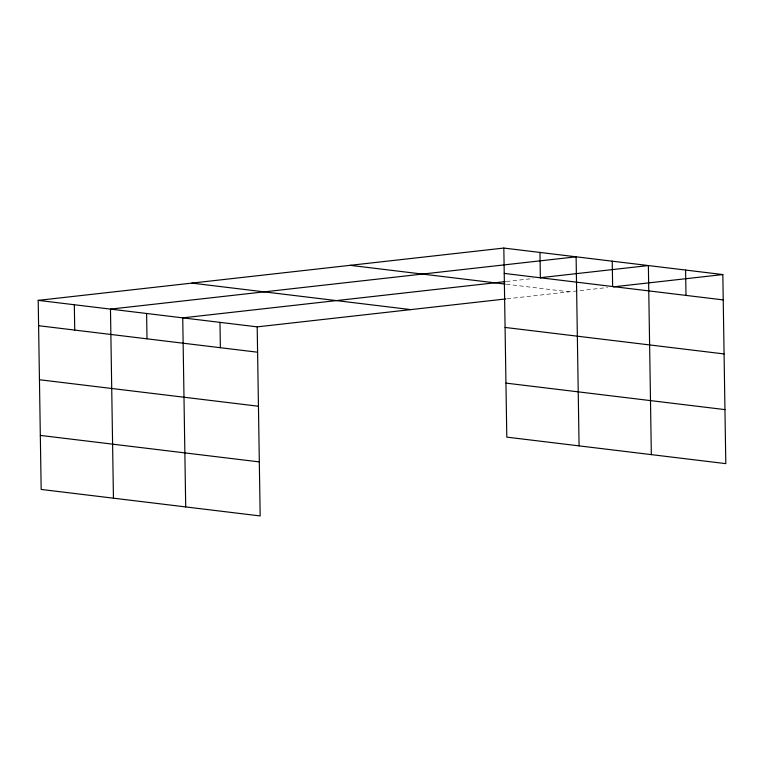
<?xml version="1.0" encoding="UTF-8"?>
<svg xmlns="http://www.w3.org/2000/svg" width="764" height="764" viewBox="0 0 764 764"><rect width="100%" height="100%" fill="white"/><g stroke="black" fill="none" stroke-linecap="round" stroke-linejoin="round"><path stroke-width="0.57" stroke-dasharray="3.82 2.86" d="M506.351 281.505L533.129 278.497M507.019 298.81L607.59 287.512M506.351 284.227L569.17 291.829"/><path stroke-width="1.15" d="M38.2 300.367L257.201 326.868L260.171 515.939L41.17 489.438L38.2 300.367L503.829 248.061L722.83 274.562L725.8 463.633L506.799 437.132L503.829 248.061M505.185 281.639L182.739 317.853L185.709 506.924M540.11 277.714L648.369 265.557L651.339 454.628M257.201 326.868L505.844 298.934M613.406 286.853L722.83 274.562M504.23 273.407L723.231 299.908M350.17 265.328L505.185 284.084M191.859 283.11L410.86 309.611M505.08 327.441L724.081 353.942M38.601 325.712L257.602 352.214M505.949 383.108L724.95 409.609M39.451 379.737L258.452 406.238M40.32 435.404L259.321 461.905M685.604 270.064L685.996 295.401M612.231 261.183L612.632 286.529M579.074 445.88L576.104 256.809L110.474 309.114L113.444 498.176M539.967 252.435L540.358 277.781M219.975 322.36L220.366 347.706M146.602 313.488L147.003 338.824M74.337 304.74L74.729 330.086"/></g></svg>
